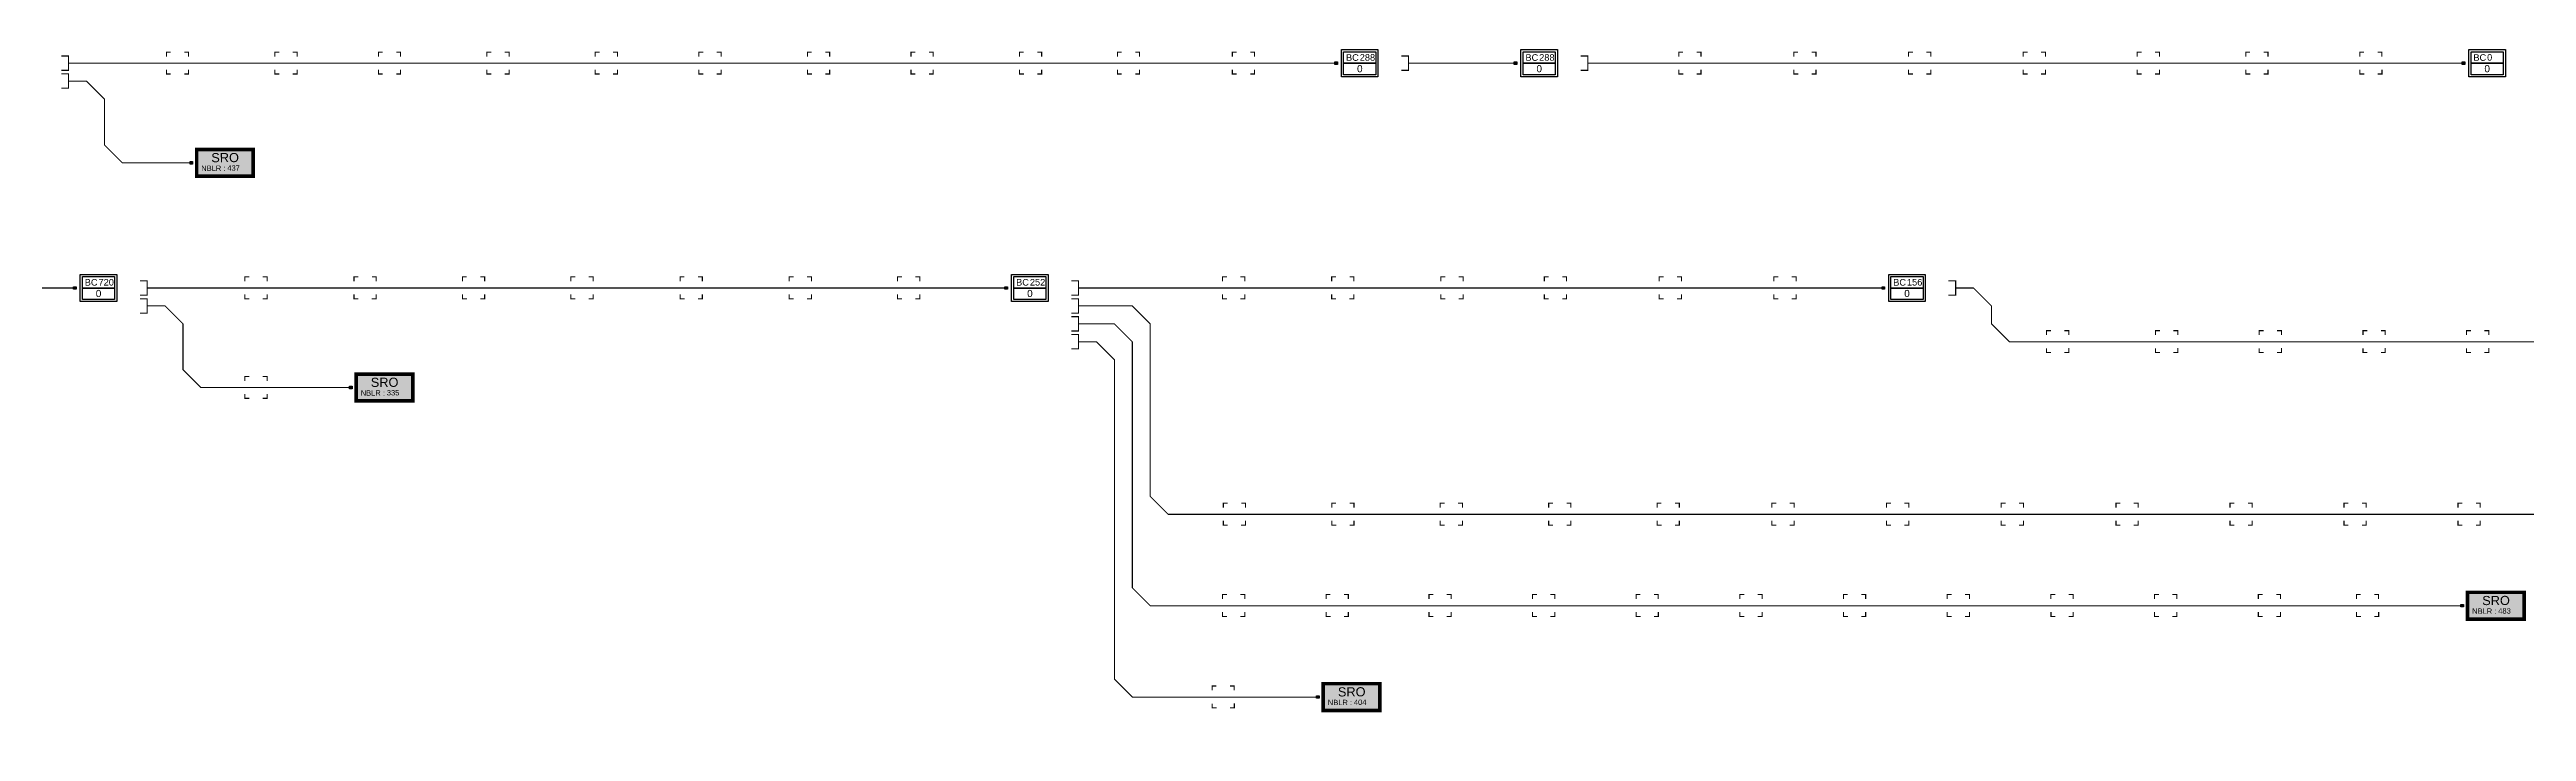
# Model space of a CAD drawing. Header units: millimetres. Extents: x -4 to 2367, y -186 to 4.
# Drawn here: x 1200 to 1891, y -186 to 4 of the extents above; entities that cross this region are included whole.
import ezdxf
from ezdxf.enums import TextEntityAlignment as Align

# ---------------------------------------------------------------- set-up
doc = ezdxf.new("R2010")
doc.units = ezdxf.units.MM
for name, color, linetype in [('1 - 072Fo Conduite', 40, '72Fo'), ('1 - 096Fo Conduite', 30, '96Fo'), ('1 - 288Fo Conduite', 46, '288Fo'), ('1 - 720Fo Conduite', 1, '720Fo'), ('BPE', 122, 'Continuous'), ('BPECHB', 7, 'Continuous'), ('BPEFACADE', 7, 'Continuous'), ('PDTCHB', 7, 'Continuous'), ('PDTCHB-AC', 7, 'Continuous'), ('PM', 7, 'Continuous')]:
    doc.layers.add(name, color=color, linetype=linetype)
doc.styles.add('arial', font='Arial')
doc.styles.add('POP', font='Arial')
doc.styles.get("Standard").update_dxf_attribs({"font": 'Arial'})
doc.styles.add('TimeNR', font='Arial')
doc.linetypes.add('288Fo', pattern='A,4,-0.5,["288Fo",Standard,S=1,R=0,X=0,Y=-0.5],-4.45', length=8.95)
doc.linetypes.add('720Fo', pattern='A,4,-0.5,["720Fo",Standard,S=1,R=0,X=0,Y=-0.5],-4.45', length=8.95)
doc.linetypes.add('72Fo', pattern='A,4,-0.5,["72Fo",Standard,S=1,R=0,X=0,Y=-0.5],-3.65', length=8.15)
doc.linetypes.add('96Fo', pattern='A,4,-0.5,["96Fo",Standard,S=1,R=0,X=0,Y=-0.5],-3.65', length=8.15)

# ---------------------------------------------------------------- blocks, each defined once
blk = doc.blocks.new('BPECHB')
at = {"color": 122, "linetype": 'Continuous', "flags": 128}
for points in [[(-5.09, 3.81), (5.09, 3.81), (5.09, -3.81), (-5.09, -3.81)], [(-4.49, 3.21), (4.49, 3.21), (4.49, -3.21), (-4.49, -3.21)]]:
    blk.add_lwpolyline(points, close=True, dxfattribs=at)
at = {"color": 122, "flags": 128}
for points in [[(-4.49, 3.21), (4.49, 3.21), (4.49, 0), (-4.49, 0)], [(-4.49, 0), (4.49, 0), (4.49, -3.21), (-4.49, -3.21)]]:
    blk.add_lwpolyline(points, close=True, dxfattribs=at)
at = {"color": 122}
blk.add_text(' BC', height=1.844, dxfattribs=at).set_placement((-4.55, 0.66))
at = {"color": 122, "flags": 1}
blk.add_attdef('NOE_NUM', text='', height=2, dxfattribs=at).set_placement((0.27, 7.15), align=Align.MIDDLE_CENTER)
at = {"color": 122, "linetype": 'ByBlock', "style": 'TimeNR'}
blk.add_attdef('NOE_NBEPIS', text='', height=1.84, dxfattribs=at).set_placement((0, 1.61), align=Align.MIDDLE_LEFT)
at = {"color": 122, "style": 'arial'}
blk.add_attdef('NOE_NBLR', text='', height=2, dxfattribs=at).set_placement((0.02, -1.53), align=Align.MIDDLE_CENTER)
at = {"flags": 1}
for tag, p in [('MAT_CAPA', (0.24, -6.73)), ('NOE_TYPE', (0.24, -6.23)), ('MAT_REF', (0.24, -5.73)), ('INF_NATURE', (0.24, -12.73)), ('NOE_USAGE', (0.24, -7.73)), ('INF_PROPRI', (0.24, -13.23)), ('ADR_INSEE', (0.25, -10.73)), ('ADR_VILLE', (0.25, -9.73)), ('ADR_CPLT', (0.25, -10.23)), ('ADR_VOIE', (0.25, -9.23)), ('ADR_NUM', (0.25, -8.73)), ('SEC_NUM', (0.24, -12.23)), ('ADR_CP', (0.25, -11.23)), ('.', (0.24, -8.23))]:
    blk.add_attdef(tag, text='', height=0.3, dxfattribs=at).set_placement(p, align=Align.MIDDLE_CENTER)
blk.add_attdef('NOE_POSE', text='', height=0.3, dxfattribs=at).set_placement((-0.88, -7.18), align=Align.MIDDLE_LEFT)
blk.add_attdef('INF_NUM', text='', height=0.3, dxfattribs=at).set_placement((1.24, -11.67), align=Align.MIDDLE_RIGHT)
blk = doc.blocks.new('BLKSYN.058')
at = {"layer": 'BPE', "linetype": 'ByBlock'}
ref = blk.add_blockref('BPECHB', (0, 0), dxfattribs=at)
ref.add_attrib('NOE_NBEPIS', '288', dxfattribs={"layer": '0', "height": 1.844, "style": 'TimeNR'}).set_placement((0, 1.61), align=Align.MIDDLE_LEFT)
ref.add_attrib('NOE_NBLR', '0', dxfattribs={"layer": '0', "height": 2, "style": 'arial'}).set_placement((0.02, -1.53), align=Align.MIDDLE_CENTER)
blk = doc.blocks.new('BLKSYN.057')
at = {"layer": 'BPE', "linetype": 'ByBlock'}
ref = blk.add_blockref('BPECHB', (0, 0), dxfattribs=at)
ref.add_attrib('NOE_NBEPIS', '288', dxfattribs={"layer": '0', "height": 1.844, "style": 'TimeNR'}).set_placement((0, 1.61), align=Align.MIDDLE_LEFT)
ref.add_attrib('NOE_NBLR', '0', dxfattribs={"layer": '0', "height": 2, "style": 'arial'}).set_placement((0.02, -1.53), align=Align.MIDDLE_CENTER)
blk = doc.blocks.new('BLKSYN.049')
at = {"layer": 'BPE', "linetype": 'ByBlock'}
ref = blk.add_blockref('BPECHB', (0, 0), dxfattribs=at)
ref.add_attrib('NOE_NBEPIS', '0', dxfattribs={"layer": '0', "height": 1.84, "style": 'TimeNR'}).set_placement((0, 1.61), align=Align.MIDDLE_LEFT)
ref.add_attrib('NOE_NBLR', '0', dxfattribs={"layer": '0', "height": 2, "style": 'arial'}).set_placement((0.02, -1.53), align=Align.MIDDLE_CENTER)
blk = doc.blocks.new('BLKSYN.159')
at = {"layer": 'BPE', "linetype": 'ByBlock'}
ref = blk.add_blockref('BPECHB', (0, 0), dxfattribs=at)
ref.add_attrib('NOE_NBEPIS', '720', dxfattribs={"layer": '0', "height": 1.844, "style": 'TimeNR'}).set_placement((0, 1.61), align=Align.MIDDLE_LEFT)
ref.add_attrib('NOE_NBLR', '0', dxfattribs={"layer": '0', "height": 2, "style": 'arial'}).set_placement((0.02, -1.53), align=Align.MIDDLE_CENTER)
blk = doc.blocks.new('BLKSYN.149')
at = {"layer": 'BPE', "linetype": 'ByBlock'}
ref = blk.add_blockref('BPECHB', (0, 0), dxfattribs=at)
ref.add_attrib('NOE_NBEPIS', '252', dxfattribs={"layer": '0', "height": 1.844, "style": 'TimeNR'}).set_placement((0, 1.61), align=Align.MIDDLE_LEFT)
ref.add_attrib('NOE_NBLR', '0', dxfattribs={"layer": '0', "height": 2, "style": 'arial'}).set_placement((0.02, -1.53), align=Align.MIDDLE_CENTER)
blk = doc.blocks.new('BLKSYN.109')
at = {"layer": 'BPE', "linetype": 'ByBlock'}
ref = blk.add_blockref('BPECHB', (0, 0), dxfattribs=at)
ref.add_attrib('NOE_NBEPIS', '156', dxfattribs={"layer": '0', "height": 1.844, "style": 'TimeNR'}).set_placement((0, 1.61), align=Align.MIDDLE_LEFT)
ref.add_attrib('NOE_NBLR', '0', dxfattribs={"layer": '0', "height": 2, "style": 'arial'}).set_placement((0.02, -1.53), align=Align.MIDDLE_CENTER)
blk = doc.blocks.new('PDTCHB-AC')
at = {"layer": 'BPEFACADE', "color": 10, "linetype": 'Continuous', "const_width": 0.3, "flags": 128}
for points in [[(-3.109863, 1.852839), (-3.109985, 3.09603), (-1.890085, 3.09603)], [(3.09515, 1.854033), (3.095272, 3.097224), (1.875372, 3.097224)], [(-1.866312, -3.016638), (-3.109503, -3.016961), (-3.1097, -1.797061)], [(3.097978, -1.776809), (3.097978, -3.02), (1.872531, -3.02)]]:
    blk.add_lwpolyline(points, dxfattribs=at)
blk = doc.blocks.new('BLKSYN.050')
at = {"layer": 'BPECHB', "linetype": 'ByBlock'}
blk.add_blockref('PDTCHB-AC', (0, 0), dxfattribs=at)
blk = doc.blocks.new('BLKSYN.051')
at = {"layer": 'PDTCHB-AC', "linetype": 'ByBlock'}
blk.add_blockref('PDTCHB-AC', (0, 0), dxfattribs=at)
blk = doc.blocks.new('BLKSYN.052')
at = {"layer": 'PDTCHB-AC', "linetype": 'ByBlock'}
blk.add_blockref('PDTCHB-AC', (0, 0), dxfattribs=at)
blk = doc.blocks.new('BLKSYN.053')
at = {"layer": 'PDTCHB-AC', "linetype": 'ByBlock'}
blk.add_blockref('PDTCHB-AC', (0, 0), dxfattribs=at)
blk = doc.blocks.new('BLKSYN.054')
at = {"layer": 'PDTCHB-AC', "linetype": 'ByBlock'}
blk.add_blockref('PDTCHB-AC', (0, 0), dxfattribs=at)
blk = doc.blocks.new('BLKSYN.068')
at = {"layer": 'PDTCHB', "linetype": 'ByBlock'}
blk.add_blockref('PDTCHB-AC', (0, 0), dxfattribs=at)
blk = doc.blocks.new('BLKSYN.069')
at = {"layer": 'PDTCHB-AC', "linetype": 'ByBlock'}
blk.add_blockref('PDTCHB-AC', (0, 0), dxfattribs=at)
blk = doc.blocks.new('BLKSYN.146')
at = {"layer": 'PDTCHB', "linetype": 'ByBlock'}
blk.add_blockref('PDTCHB-AC', (0, 0), dxfattribs=at)
blk = doc.blocks.new('BLKSYN.148')
at = {"layer": 'PM', "linetype": 'ByBlock'}
blk.add_blockref('PDTCHB-AC', (0, 0), dxfattribs=at)
blk = doc.blocks.new('BLKSYN.158')
at = {"layer": 'PM', "linetype": 'ByBlock'}
blk.add_blockref('PDTCHB-AC', (0, 0), dxfattribs=at)
blk = doc.blocks.new('PDTCHB')
at = {"layer": 'BPEFACADE', "color": 7, "linetype": 'Continuous', "const_width": 0.3, "flags": 128}
for points in [[(-3.109863, 1.852839), (-3.109985, 3.09603), (-1.890085, 3.09603)], [(3.09515, 1.854033), (3.095272, 3.097224), (1.875372, 3.097224)], [(-1.866312, -3.016638), (-3.109503, -3.016961), (-3.1097, -1.797061)], [(3.097978, -1.776809), (3.097978, -3.02), (1.872531, -3.02)]]:
    blk.add_lwpolyline(points, dxfattribs=at)
blk = doc.blocks.new('BLKSYN.055')
at = {"layer": 'PDTCHB-AC', "linetype": 'ByBlock'}
blk.add_blockref('PDTCHB', (0, 0), dxfattribs=at)
blk = doc.blocks.new('BLKSYN.056')
at = {"layer": 'PDTCHB', "linetype": 'ByBlock'}
blk.add_blockref('PDTCHB', (0, 0), dxfattribs=at)
blk = doc.blocks.new('BLKSYN.059')
at = {"layer": 'BPECHB', "linetype": 'ByBlock'}
blk.add_blockref('PDTCHB', (0, 0), dxfattribs=at)
blk = doc.blocks.new('BLKSYN.060')
at = {"layer": 'PDTCHB', "linetype": 'ByBlock'}
blk.add_blockref('PDTCHB', (0, 0), dxfattribs=at)
blk = doc.blocks.new('BLKSYN.061')
at = {"layer": 'PDTCHB', "linetype": 'ByBlock'}
blk.add_blockref('PDTCHB', (0, 0), dxfattribs=at)
blk = doc.blocks.new('BLKSYN.062')
at = {"layer": 'PDTCHB', "linetype": 'ByBlock'}
blk.add_blockref('PDTCHB', (0, 0), dxfattribs=at)
blk = doc.blocks.new('BLKSYN.063')
at = {"layer": 'PDTCHB', "linetype": 'ByBlock'}
blk.add_blockref('PDTCHB', (0, 0), dxfattribs=at)
blk = doc.blocks.new('BLKSYN.064')
at = {"layer": 'PDTCHB', "linetype": 'ByBlock'}
blk.add_blockref('PDTCHB', (0, 0), dxfattribs=at)
blk = doc.blocks.new('BLKSYN.065')
at = {"layer": 'PDTCHB', "linetype": 'ByBlock'}
blk.add_blockref('PDTCHB', (0, 0), dxfattribs=at)
blk = doc.blocks.new('BLKSYN.066')
at = {"layer": 'PDTCHB', "linetype": 'ByBlock'}
blk.add_blockref('PDTCHB', (0, 0), dxfattribs=at)
blk = doc.blocks.new('BLKSYN.067')
at = {"layer": 'PDTCHB', "linetype": 'ByBlock'}
blk.add_blockref('PDTCHB', (0, 0), dxfattribs=at)
blk = doc.blocks.new('BLKSYN.100')
at = {"layer": 'BPECHB', "linetype": 'ByBlock'}
blk.add_blockref('PDTCHB', (0, 0), dxfattribs=at)
blk = doc.blocks.new('BLKSYN.101')
at = {"layer": 'PDTCHB', "linetype": 'ByBlock'}
blk.add_blockref('PDTCHB', (0, 0), dxfattribs=at)
blk = doc.blocks.new('BLKSYN.102')
at = {"layer": 'PDTCHB', "linetype": 'ByBlock'}
blk.add_blockref('PDTCHB', (0, 0), dxfattribs=at)
blk = doc.blocks.new('BLKSYN.103')
at = {"layer": 'PDTCHB', "linetype": 'ByBlock'}
blk.add_blockref('PDTCHB', (0, 0), dxfattribs=at)
blk = doc.blocks.new('BLKSYN.104')
at = {"layer": 'PDTCHB', "linetype": 'ByBlock'}
blk.add_blockref('PDTCHB', (0, 0), dxfattribs=at)
blk = doc.blocks.new('BLKSYN.110')
at = {"layer": 'BPECHB', "linetype": 'ByBlock'}
blk.add_blockref('PDTCHB', (0, 0), dxfattribs=at)
blk = doc.blocks.new('BLKSYN.111')
at = {"layer": 'PDTCHB', "linetype": 'ByBlock'}
blk.add_blockref('PDTCHB', (0, 0), dxfattribs=at)
blk = doc.blocks.new('BLKSYN.112')
at = {"layer": 'PDTCHB', "linetype": 'ByBlock'}
blk.add_blockref('PDTCHB', (0, 0), dxfattribs=at)
blk = doc.blocks.new('BLKSYN.113')
at = {"layer": 'PDTCHB', "linetype": 'ByBlock'}
blk.add_blockref('PDTCHB', (0, 0), dxfattribs=at)
blk = doc.blocks.new('BLKSYN.114')
at = {"layer": 'PDTCHB', "linetype": 'ByBlock'}
blk.add_blockref('PDTCHB', (0, 0), dxfattribs=at)
blk = doc.blocks.new('BLKSYN.115')
at = {"layer": 'PDTCHB', "linetype": 'ByBlock'}
blk.add_blockref('PDTCHB', (0, 0), dxfattribs=at)
blk = doc.blocks.new('BLKSYN.117')
at = {"layer": 'PM', "linetype": 'ByBlock'}
blk.add_blockref('PDTCHB', (0, 0), dxfattribs=at)
blk = doc.blocks.new('BLKSYN.118')
at = {"layer": 'PDTCHB', "linetype": 'ByBlock'}
blk.add_blockref('PDTCHB', (0, 0), dxfattribs=at)
blk = doc.blocks.new('BLKSYN.119')
at = {"layer": 'PDTCHB', "linetype": 'ByBlock'}
blk.add_blockref('PDTCHB', (0, 0), dxfattribs=at)
blk = doc.blocks.new('BLKSYN.120')
at = {"layer": 'PDTCHB', "linetype": 'ByBlock'}
blk.add_blockref('PDTCHB', (0, 0), dxfattribs=at)
blk = doc.blocks.new('BLKSYN.121')
at = {"layer": 'PDTCHB', "linetype": 'ByBlock'}
blk.add_blockref('PDTCHB', (0, 0), dxfattribs=at)
blk = doc.blocks.new('BLKSYN.122')
at = {"layer": 'PDTCHB', "linetype": 'ByBlock'}
blk.add_blockref('PDTCHB', (0, 0), dxfattribs=at)
blk = doc.blocks.new('BLKSYN.123')
at = {"layer": 'PDTCHB', "linetype": 'ByBlock'}
blk.add_blockref('PDTCHB', (0, 0), dxfattribs=at)
blk = doc.blocks.new('BLKSYN.124')
at = {"layer": 'PDTCHB', "linetype": 'ByBlock'}
blk.add_blockref('PDTCHB', (0, 0), dxfattribs=at)
blk = doc.blocks.new('BLKSYN.125')
at = {"layer": 'PDTCHB', "linetype": 'ByBlock'}
blk.add_blockref('PDTCHB', (0, 0), dxfattribs=at)
blk = doc.blocks.new('BLKSYN.126')
at = {"layer": 'PDTCHB', "linetype": 'ByBlock'}
blk.add_blockref('PDTCHB', (0, 0), dxfattribs=at)
blk = doc.blocks.new('BLKSYN.127')
at = {"layer": 'PDTCHB', "linetype": 'ByBlock'}
blk.add_blockref('PDTCHB', (0, 0), dxfattribs=at)
blk = doc.blocks.new('BLKSYN.128')
at = {"layer": 'PDTCHB', "linetype": 'ByBlock'}
blk.add_blockref('PDTCHB', (0, 0), dxfattribs=at)
blk = doc.blocks.new('BLKSYN.135')
at = {"layer": 'PM', "linetype": 'ByBlock'}
blk.add_blockref('PDTCHB', (0, 0), dxfattribs=at)
blk = doc.blocks.new('BLKSYN.136')
at = {"layer": 'PDTCHB', "linetype": 'ByBlock'}
blk.add_blockref('PDTCHB', (0, 0), dxfattribs=at)
blk = doc.blocks.new('BLKSYN.137')
at = {"layer": 'PDTCHB', "linetype": 'ByBlock'}
blk.add_blockref('PDTCHB', (0, 0), dxfattribs=at)
blk = doc.blocks.new('BLKSYN.138')
at = {"layer": 'PDTCHB', "linetype": 'ByBlock'}
blk.add_blockref('PDTCHB', (0, 0), dxfattribs=at)
blk = doc.blocks.new('BLKSYN.139')
at = {"layer": 'PDTCHB', "linetype": 'ByBlock'}
blk.add_blockref('PDTCHB', (0, 0), dxfattribs=at)
blk = doc.blocks.new('BLKSYN.140')
at = {"layer": 'PDTCHB', "linetype": 'ByBlock'}
blk.add_blockref('PDTCHB', (0, 0), dxfattribs=at)
blk = doc.blocks.new('BLKSYN.141')
at = {"layer": 'PDTCHB', "linetype": 'ByBlock'}
blk.add_blockref('PDTCHB', (0, 0), dxfattribs=at)
blk = doc.blocks.new('BLKSYN.142')
at = {"layer": 'PDTCHB', "linetype": 'ByBlock'}
blk.add_blockref('PDTCHB', (0, 0), dxfattribs=at)
blk = doc.blocks.new('BLKSYN.143')
at = {"layer": 'PDTCHB', "linetype": 'ByBlock'}
blk.add_blockref('PDTCHB', (0, 0), dxfattribs=at)
blk = doc.blocks.new('BLKSYN.144')
at = {"layer": 'PDTCHB', "linetype": 'ByBlock'}
blk.add_blockref('PDTCHB', (0, 0), dxfattribs=at)
blk = doc.blocks.new('BLKSYN.145')
at = {"layer": 'PDTCHB', "linetype": 'ByBlock'}
blk.add_blockref('PDTCHB', (0, 0), dxfattribs=at)
blk = doc.blocks.new('BLKSYN.150')
at = {"layer": 'BPECHB', "linetype": 'ByBlock'}
blk.add_blockref('PDTCHB', (0, 0), dxfattribs=at)
blk = doc.blocks.new('BLKSYN.151')
at = {"layer": 'PDTCHB', "linetype": 'ByBlock'}
blk.add_blockref('PDTCHB', (0, 0), dxfattribs=at)
blk = doc.blocks.new('BLKSYN.152')
at = {"layer": 'PDTCHB', "linetype": 'ByBlock'}
blk.add_blockref('PDTCHB', (0, 0), dxfattribs=at)
blk = doc.blocks.new('BLKSYN.153')
at = {"layer": 'PDTCHB', "linetype": 'ByBlock'}
blk.add_blockref('PDTCHB', (0, 0), dxfattribs=at)
blk = doc.blocks.new('BLKSYN.154')
at = {"layer": 'PDTCHB', "linetype": 'ByBlock'}
blk.add_blockref('PDTCHB', (0, 0), dxfattribs=at)
blk = doc.blocks.new('BLKSYN.155')
at = {"layer": 'PDTCHB', "linetype": 'ByBlock'}
blk.add_blockref('PDTCHB', (0, 0), dxfattribs=at)
blk = doc.blocks.new('BLKSYN.156')
at = {"layer": 'PDTCHB', "linetype": 'ByBlock'}
blk.add_blockref('PDTCHB', (0, 0), dxfattribs=at)
blk = doc.blocks.new('PM')
blk.add_hatch(color=30).paths.add_polyline_path([(-7.89, 3.73), (7.89, 3.73), (7.89, -3.73), (-7.89, -3.73)])
at = {"const_width": 1, "flags": 128}
blk.add_lwpolyline([(-7.89, 3.73), (7.89, 3.73), (7.89, -3.73), (-7.89, -3.73)], close=True, dxfattribs=at)
at = {"style": 'POP'}
blk.add_text('SRO', height=2.552, rotation=0.20265, dxfattribs=at).set_placement((0.04, 1.46), align=Align.MIDDLE_CENTER)
at = {"linetype": 'ByBlock'}
blk.add_text('NBLR :', height=1.5, dxfattribs=at).set_placement((-6.62, -2.26))
blk.add_attdef('NOE_NBEPISS', text='', height=0.3).set_placement((-0.03, -5.77), align=Align.MIDDLE_CENTER)
at = {"flags": 1}
for tag, p in [('NOE_NBLR', (-0.03, -5.19)), ('NOE_NUM', (-0.03, -6.19)), ('MAT_REF', (-0.03, -6.69)), ('INF_NATURE', (-0.03, -13.19)), ('NOE_USAGE', (-0.03, -8.69)), ('INF_PROPRI', (-0.03, -13.69)), ('ADR_INSEE', (-0.03, -11.69)), ('ADR_VILLE', (-0.03, -10.69)), ('NOE_POSE', (-0.03, -8.19)), ('MAT_CAPA', (-0.03, -7.69)), ('ADR_CPLT', (-0.03, -11.19)), ('NOE_TYPE', (-0.03, -7.19)), ('ADR_VOIE', (-0.03, -10.19)), ('ADR_NUM', (-0.03, -9.69)), ('INF_NUM', (-0.03, -12.69)), ('ADR_CP', (-0.03, -12.19)), ('.', (-0.03, -9.19)), ('SEC_NUM', (-0.03, -14.19))]:
    blk.add_attdef(tag, text='', height=0.3, dxfattribs=at).set_placement(p, align=Align.MIDDLE_CENTER)
blk.add_attdef('NBLR_CUM', text='', height=1.5).set_placement((0.66, -1.45), align=Align.MIDDLE_LEFT)
blk = doc.blocks.new('BLKSYN.070')
at = {"layer": 'PDTCHB-AC', "linetype": 'ByBlock'}
blk.add_blockref('PM', (0, 0), dxfattribs=at).add_auto_attribs({'NBLR_CUM': '437'})
blk = doc.blocks.new('BLKSYN.134')
at = {"layer": 'PDTCHB-AC', "linetype": 'ByBlock'}
blk.add_blockref('PM', (0, 0), dxfattribs=at).add_auto_attribs({'NBLR_CUM': '483'})
blk = doc.blocks.new('BLKSYN.147')
at = {"layer": 'PDTCHB-AC', "linetype": 'ByBlock'}
blk.add_blockref('PM', (0, 0), dxfattribs=at).add_auto_attribs({'NBLR_CUM': '404'})
blk = doc.blocks.new('BLKSYN.157')
at = {"layer": 'PDTCHB', "linetype": 'ByBlock'}
blk.add_blockref('PM', (0, 0), dxfattribs=at).add_auto_attribs({'NBLR_CUM': '335'})

msp = doc.modelspace()

# ---------------------------------------------------------------- hatches: boundary and pattern name
at = {"layer": '1 - 072Fo Conduite', "linetype": 'ByBlock'}
msp.add_hatch(color=256, dxfattribs=at).paths.add_polyline_path([(1283.74, -90.85), (1283.74, -90.15), (1284.44, -90.15), (1284.44, -90.85), (1283.74, -90.85)], flags=0)
at = {"layer": '1 - 096Fo Conduite', "linetype": 'ByBlock'}
for points in [[(1239.23, -28.15), (1239.23, -27.45), (1239.93, -27.45), (1239.93, -28.15), (1239.23, -28.15)], [(1872.94, -151.73), (1872.94, -151.03), (1873.64, -151.03), (1873.64, -151.73), (1872.94, -151.73)], [(1553.61, -177.22), (1553.61, -176.52), (1554.31, -176.52), (1554.31, -177.22), (1553.61, -177.22)]]:
    msp.add_hatch(color=256, dxfattribs=at).paths.add_polyline_path(points, flags=0)
at = {"layer": '1 - 288Fo Conduite', "linetype": 'ByBlock'}
for points in [[(1558.69, -0.35), (1558.69, 0.35), (1559.39, 0.35), (1559.39, -0.35), (1558.69, -0.35)], [(1608.77, -0.35), (1608.77, 0.35), (1609.47, 0.35), (1609.47, -0.35), (1608.77, -0.35)], [(1873.29, -0.35), (1873.29, 0.35), (1873.99, 0.35), (1873.99, -0.35), (1873.29, -0.35)], [(1711.39, -63.08), (1711.39, -62.38), (1712.09, -62.38), (1712.09, -63.08), (1711.39, -63.08)]]:
    msp.add_hatch(color=256, dxfattribs=at).paths.add_polyline_path(points, flags=0)
at = {"layer": '1 - 720Fo Conduite', "linetype": 'ByBlock'}
for points in [[(1206.74, -63.08), (1206.74, -62.38), (1207.44, -62.38), (1207.44, -63.08), (1206.74, -63.08)], [(1466.64, -63.08), (1466.64, -62.38), (1467.34, -62.38), (1467.34, -63.08), (1466.64, -63.08)]]:
    msp.add_hatch(color=256, dxfattribs=at).paths.add_polyline_path(points, flags=0)

# ---------------------------------------------------------------- linework, layer by layer
at = {"layer": '1 - 072Fo Conduite', "linetype": 'ByBlock', "const_width": 0.3, "flags": 128}
for points in [[(1225.27, -65.73), (1227.27, -65.73), (1227.27, -69.73), (1225.27, -69.73)], [(1227.27, -67.73), (1232.27, -67.73), (1237.27, -72.73), (1237.27, -85.5), (1242.27, -90.5), (1257.66, -90.5)], [(1257.66, -90.5), (1284.09, -90.5)]]:
    msp.add_lwpolyline(points, dxfattribs=at)
at = {"layer": '1 - 072Fo Conduite', "linetype": 'ByBlock', "flags": 128}
msp.add_lwpolyline([(1283.74, -90.85), (1283.74, -90.15), (1284.44, -90.15), (1284.44, -90.85), (1283.74, -90.85)], close=True, dxfattribs=at)
at = {"layer": '1 - 096Fo Conduite', "linetype": 'ByBlock', "const_width": 0.3, "flags": 128}
for points in [[(1203.34, -3), (1205.34, -3), (1205.34, -7), (1203.34, -7)], [(1205.34, -5), (1210.34, -5), (1215.34, -10), (1215.34, -22.8), (1220.34, -27.8), (1239.58, -27.8)], [(1485.17, -65.73), (1487.17, -65.73), (1487.17, -69.73), (1485.17, -69.73)], [(1487.17, -67.73), (1502.17, -67.73), (1507.17, -72.73), (1507.17, -120.88), (1512.17, -125.88), (1530.67, -125.88)], [(1485.17, -70.73), (1487.17, -70.73), (1487.17, -74.73), (1485.17, -74.73)], [(1485.17, -75.73), (1487.17, -75.73), (1487.17, -79.73), (1485.17, -79.73)], [(1487.17, -72.73), (1497.17, -72.73), (1502.17, -77.73), (1502.17, -146.38), (1507.17, -151.38), (1530.45, -151.38)], [(1487.17, -77.73), (1492.17, -77.73), (1497.17, -82.73), (1497.17, -171.87), (1502.17, -176.87), (1527.53, -176.87)], [(1530.67, -125.88), (1560.93, -125.88)], [(1560.93, -125.88), (1591.2, -125.88)], [(1591.2, -125.88), (1621.46, -125.88)], [(1621.46, -125.88), (1651.72, -125.88)], [(1651.72, -125.88), (1683.73, -125.88)], [(1683.73, -125.88), (1715.76, -125.88)], [(1715.76, -125.88), (1747.76, -125.88)], [(1747.76, -125.88), (1779.77, -125.88)], [(1779.77, -125.88), (1811.59, -125.88)], [(1811.59, -125.88), (1843.4, -125.88)], [(1843.4, -125.88), (1875.22, -125.88)], [(1875.22, -125.88), (1907.03, -125.88)], [(1530.45, -151.38), (1559.35, -151.38)], [(1559.35, -151.38), (1588.06, -151.38)], [(1588.06, -151.38), (1616.96, -151.38)], [(1616.96, -151.38), (1645.85, -151.38)], [(1645.85, -151.38), (1674.83, -151.38)], [(1674.83, -151.38), (1703.72, -151.38)], [(1703.72, -151.38), (1732.7, -151.38)], [(1732.7, -151.38), (1761.63, -151.38)], [(1761.63, -151.38), (1790.53, -151.38)], [(1790.53, -151.38), (1819.5, -151.38)], [(1819.5, -151.38), (1846.86, -151.38)], [(1846.86, -151.38), (1873.29, -151.38)], [(1527.53, -176.87), (1553.96, -176.87)]]:
    msp.add_lwpolyline(points, dxfattribs=at)
at = {"layer": '1 - 096Fo Conduite', "linetype": 'ByBlock', "flags": 128}
for points in [[(1239.23, -28.15), (1239.23, -27.45), (1239.93, -27.45), (1239.93, -28.15), (1239.23, -28.15)], [(1872.94, -151.73), (1872.94, -151.03), (1873.64, -151.03), (1873.64, -151.73), (1872.94, -151.73)], [(1553.61, -177.22), (1553.61, -176.52), (1554.31, -176.52), (1554.31, -177.22), (1553.61, -177.22)]]:
    msp.add_lwpolyline(points, close=True, dxfattribs=at)
at = {"layer": '1 - 288Fo Conduite', "linetype": 'ByBlock', "const_width": 0.3, "flags": 128}
for points in [[(1203.34, 2), (1205.34, 2), (1205.34, -2), (1203.34, -2)], [(1205.34, 0), (1235.73, 0)], [(1235.73, 0), (1265.99, 0)], [(1265.99, 0), (1294.89, 0)], [(1294.89, 0), (1325.16, 0)], [(1325.16, 0), (1355.42, 0)], [(1355.42, 0), (1384.35, 0)], [(1384.35, 0), (1414.61, 0)], [(1414.61, 0), (1443.52, 0)], [(1443.52, 0), (1473.78, 0)], [(1473.78, 0), (1501.11, 0)], [(1501.11, 0), (1533.19, 0)], [(1533.19, 0), (1559.04, 0)], [(1577.22, 2), (1579.22, 2), (1579.22, -2), (1577.22, -2)], [(1579.22, 0), (1609.12, 0)], [(1627.29, 2), (1629.29, 2), (1629.29, -2), (1627.29, -2)], [(1629.29, 0), (1657.77, 0)], [(1657.77, 0), (1689.86, 0)], [(1689.86, 0), (1721.89, 0)], [(1721.89, 0), (1753.9, 0)], [(1753.9, 0), (1785.71, 0)], [(1785.71, 0), (1815.98, 0)], [(1815.98, 0), (1847.79, 0)], [(1847.79, 0), (1873.64, 0)], [(1485.17, -60.73), (1487.17, -60.73), (1487.17, -64.73), (1485.17, -64.73)], [(1729.92, -60.73), (1731.92, -60.73), (1731.92, -64.73), (1729.92, -64.73)], [(1487.17, -62.73), (1530.45, -62.73)], [(1530.45, -62.73), (1560.9, -62.73)], [(1560.9, -62.73), (1591.38, -62.73)], [(1591.38, -62.73), (1620.26, -62.73)], [(1620.26, -62.73), (1652.3, -62.73)], [(1652.3, -62.73), (1684.3, -62.73)], [(1684.3, -62.73), (1711.74, -62.73)], [(1731.92, -62.73), (1736.92, -62.73), (1741.92, -67.73), (1741.92, -72.73), (1746.92, -77.73), (1760.38, -77.73)], [(1760.38, -77.73), (1790.83, -77.73)], [(1790.83, -77.73), (1819.73, -77.73)], [(1819.73, -77.73), (1848.71, -77.73)], [(1848.71, -77.73), (1877.6, -77.73)], [(1877.6, -77.73), (1906.5, -77.73)]]:
    msp.add_lwpolyline(points, dxfattribs=at)
at = {"layer": '1 - 288Fo Conduite', "linetype": 'ByBlock', "flags": 128}
for points in [[(1558.69, -0.35), (1558.69, 0.35), (1559.39, 0.35), (1559.39, -0.35), (1558.69, -0.35)], [(1608.77, -0.35), (1608.77, 0.35), (1609.47, 0.35), (1609.47, -0.35), (1608.77, -0.35)], [(1873.29, -0.35), (1873.29, 0.35), (1873.99, 0.35), (1873.99, -0.35), (1873.29, -0.35)], [(1711.39, -63.08), (1711.39, -62.38), (1712.09, -62.38), (1712.09, -63.08), (1711.39, -63.08)]]:
    msp.add_lwpolyline(points, close=True, dxfattribs=at)
at = {"layer": '1 - 720Fo Conduite', "linetype": 'ByBlock', "const_width": 0.3, "flags": 128}
for points in [[(1225.27, -60.73), (1227.27, -60.73), (1227.27, -64.73), (1225.27, -64.73)], [(1179.66, -62.73), (1207.09, -62.73)], [(1227.27, -62.73), (1257.63, -62.73)], [(1257.63, -62.73), (1288.08, -62.73)], [(1288.08, -62.73), (1318.34, -62.73)], [(1318.34, -62.73), (1348.6, -62.73)], [(1348.6, -62.73), (1379.08, -62.73)], [(1379.08, -62.73), (1409.52, -62.73)], [(1409.52, -62.73), (1439.78, -62.73)], [(1439.78, -62.73), (1466.99, -62.73)]]:
    msp.add_lwpolyline(points, dxfattribs=at)
at = {"layer": '1 - 720Fo Conduite', "linetype": 'ByBlock', "flags": 128}
for points in [[(1206.74, -63.08), (1206.74, -62.38), (1207.44, -62.38), (1207.44, -63.08), (1206.74, -63.08)], [(1466.64, -63.08), (1466.64, -62.38), (1467.34, -62.38), (1467.34, -63.08), (1466.64, -63.08)]]:
    msp.add_lwpolyline(points, close=True, dxfattribs=at)

# ---------------------------------------------------------------- block references
at = {"layer": 'BPE', "linetype": 'ByBlock'}
for name, p in [('BLKSYN.058', (1565.63, 0)), ('BLKSYN.057', (1615.7, 0)), ('BLKSYN.049', (1880.23, 0)), ('BLKSYN.159', (1213.68, -62.73)), ('BLKSYN.149', (1473.58, -62.73)), ('BLKSYN.109', (1718.33, -62.73))]:
    msp.add_blockref(name, p, dxfattribs=at)
at = {"layer": 'PDTCHB', "linetype": 'ByBlock'}
for name, p in [('BLKSYN.059', (1235.73, 0)), ('BLKSYN.060', (1265.99, 0)), ('BLKSYN.061', (1294.89, 0)), ('BLKSYN.062', (1325.16, 0)), ('BLKSYN.063', (1355.42, 0)), ('BLKSYN.064', (1384.35, 0)), ('BLKSYN.065', (1414.61, 0)), ('BLKSYN.066', (1443.52, 0)), ('BLKSYN.067', (1473.78, 0)), ('BLKSYN.055', (1815.98, 0)), ('BLKSYN.056', (1847.79, 0)), ('BLKSYN.150', (1257.63, -62.73)), ('BLKSYN.151', (1288.08, -62.73)), ('BLKSYN.152', (1318.34, -62.73)), ('BLKSYN.153', (1348.6, -62.73)), ('BLKSYN.154', (1379.08, -62.73)), ('BLKSYN.155', (1409.52, -62.73)), ('BLKSYN.156', (1439.78, -62.73)), ('BLKSYN.110', (1530.45, -62.73)), ('BLKSYN.111', (1560.9, -62.73)), ('BLKSYN.112', (1591.38, -62.73)), ('BLKSYN.113', (1620.26, -62.73)), ('BLKSYN.114', (1652.3, -62.73)), ('BLKSYN.115', (1684.3, -62.73)), ('BLKSYN.100', (1760.38, -77.73)), ('BLKSYN.101', (1790.83, -77.73)), ('BLKSYN.102', (1819.73, -77.73)), ('BLKSYN.103', (1848.71, -77.73)), ('BLKSYN.104', (1877.6, -77.73)), ('BLKSYN.117', (1530.67, -125.88)), ('BLKSYN.118', (1560.93, -125.88)), ('BLKSYN.119', (1591.2, -125.88)), ('BLKSYN.120', (1621.46, -125.88)), ('BLKSYN.121', (1651.72, -125.88)), ('BLKSYN.122', (1683.73, -125.88)), ('BLKSYN.123', (1715.76, -125.88)), ('BLKSYN.124', (1747.76, -125.88)), ('BLKSYN.125', (1779.77, -125.88)), ('BLKSYN.126', (1811.59, -125.88)), ('BLKSYN.127', (1843.4, -125.88)), ('BLKSYN.128', (1875.22, -125.88)), ('BLKSYN.135', (1530.45, -151.38)), ('BLKSYN.136', (1559.35, -151.38)), ('BLKSYN.137', (1588.06, -151.38)), ('BLKSYN.138', (1616.96, -151.38)), ('BLKSYN.139', (1645.85, -151.38)), ('BLKSYN.140', (1674.83, -151.38)), ('BLKSYN.141', (1703.72, -151.38)), ('BLKSYN.142', (1732.7, -151.38)), ('BLKSYN.143', (1761.63, -151.38)), ('BLKSYN.144', (1790.53, -151.38)), ('BLKSYN.145', (1819.5, -151.38))]:
    msp.add_blockref(name, p, dxfattribs=at)
at = {"layer": 'PDTCHB-AC', "linetype": 'ByBlock'}
for name, p in [('BLKSYN.068', (1501.11, 0)), ('BLKSYN.069', (1533.19, 0)), ('BLKSYN.050', (1657.77, 0)), ('BLKSYN.051', (1689.86, 0)), ('BLKSYN.052', (1721.89, 0)), ('BLKSYN.053', (1753.9, 0)), ('BLKSYN.054', (1785.71, 0)), ('BLKSYN.158', (1257.66, -90.5)), ('BLKSYN.146', (1846.86, -151.38)), ('BLKSYN.148', (1527.53, -176.87))]:
    msp.add_blockref(name, p, dxfattribs=at)
at = {"layer": 'PM', "linetype": 'ByBlock'}
for name, p in [('BLKSYN.070', (1248.97, -27.8)), ('BLKSYN.157', (1293.48, -90.5)), ('BLKSYN.134', (1882.68, -151.38)), ('BLKSYN.147', (1563.35, -176.87))]:
    msp.add_blockref(name, p, dxfattribs=at)

doc.saveas('drawing.dxf')
